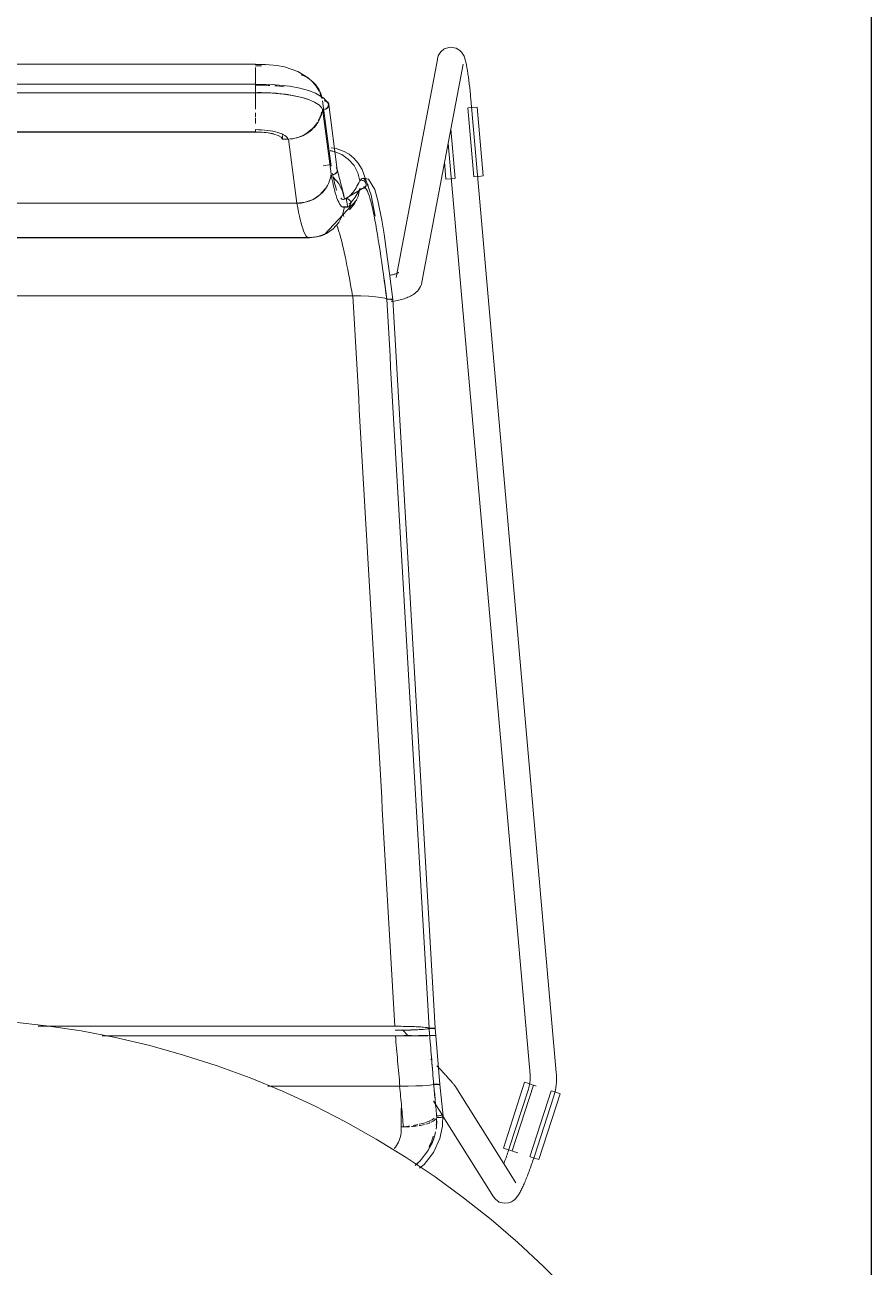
# Model space of a CAD drawing. Header units: millimetres. Extents: x 155927 to 295199, y -4084 to 97293.
# Drawn here: x 222339 to 222725, y 12593 to 13158 of the extents above; entities that cross this region are included whole.
import ezdxf

# ---------------------------------------------------------------- set-up
doc = ezdxf.new("R2010")
doc.units = ezdxf.units.MM
doc.header["$MEASUREMENT"] = 0
doc.layers.add('I-FURN', color=8, linetype='CONTINUOUS', lineweight=9)
doc.layers.add('I-WALL', color=7, linetype='CONTINUOUS', lineweight=9)

msp = doc.modelspace()

# ---------------------------------------------------------------- linework, layer by layer
at = {"layer": 'I-FURN'}
for p, q in [((222527.53, 13144.29), (222527.32, 13143.66)), ((222527.91, 13145.09), (222527.53, 13144.29)), ((222528.66, 13146.17), (222527.91, 13145.09)), ((222530.23, 13147.49), (222528.66, 13146.17)), ((222530.23, 13147.49), (222532.98, 13148.32)), ((222532.98, 13148.32), (222535.74, 13147.84)), ((222535.74, 13147.84), (222537.4, 13146.8)), ((222537.4, 13146.8), (222538.25, 13145.89)), ((222538.25, 13145.89), (222538.73, 13145.19)), ((222538.73, 13145.19), (222539.04, 13144.63)), ((222539.04, 13144.63), (222539.25, 13144.15)), ((222444.19, 13140.55), (222149.34, 13140.55)), ((222444.19, 13140.38), (222444.19, 13140.55)), ((222448.71, 13140.46), (222444.19, 13140.55)), ((222444.19, 13140.53), (222444.19, 13140.25)), ((222444.19, 13139.05), (222444.19, 13137.3)), ((222453.92, 13139.95), (222448.71, 13140.46)), ((222457.41, 13139.29), (222453.92, 13139.95)), ((222463.56, 13137.27), (222457.41, 13139.29)), ((222527.1, 13142.73), (222508.28, 13043.44)), ((222520.07, 13041.21), (222538.89, 13140.5)), ((222527.18, 13143.15), (222527.1, 13142.73)), ((222527.32, 13143.66), (222527.18, 13143.15)), ((222539.25, 13144.15), (222539.42, 13143.73)), ((222539.42, 13143.73), (222539.56, 13143.32)), ((222539.56, 13143.32), (222539.69, 13142.93)), ((222539.69, 13142.93), (222539.8, 13142.53)), ((222539.8, 13142.53), (222539.91, 13142.13)), ((222539.91, 13142.13), (222540.01, 13141.71)), ((222540.01, 13141.71), (222540.11, 13141.29)), ((222540.11, 13141.29), (222540.21, 13140.84)), ((222540.21, 13140.84), (222540.31, 13140.39)), ((222540.31, 13140.39), (222540.4, 13139.91)), ((222540.4, 13139.91), (222540.5, 13139.41)), ((222540.5, 13139.41), (222540.59, 13138.9)), ((222540.59, 13138.9), (222540.69, 13138.36)), ((222444.19, 13137.03), (222444.19, 13134.45)), ((222444.19, 13131.27), (222444.19, 13134.29)), ((222444.19, 13134.28), (222444.19, 13131.26)), ((222468.28, 13134.4), (222463.56, 13137.27)), ((222470.26, 13132.57), (222468.28, 13134.4)), ((222540.69, 13138.36), (222540.78, 13137.81)), ((222540.78, 13137.81), (222540.87, 13137.24)), ((222540.87, 13137.24), (222540.96, 13136.66)), ((222540.96, 13136.66), (222541.06, 13136.06)), ((222541.06, 13136.06), (222541.15, 13135.44)), ((222541.15, 13135.44), (222541.24, 13134.8)), ((222541.24, 13134.8), (222541.32, 13134.15)), ((222541.32, 13134.15), (222541.41, 13133.49)), ((222541.41, 13133.49), (222541.5, 13132.81)), ((222444.19, 13131.51), (222149.34, 13131.51)), ((222149.34, 13127.55), (222444.19, 13127.55)), ((222444.19, 13131.51), (222444.19, 13127.66)), ((222451.75, 13131.36), (222444.19, 13131.51)), ((222444.19, 13131.44), (222444.19, 13131.51)), ((222444.19, 13131.24), (222444.19, 13131.44)), ((222444.19, 13130.94), (222444.19, 13131.24)), ((222444.19, 13130.55), (222444.19, 13130.94)), ((222444.19, 13130.09), (222444.19, 13130.55)), ((222444.19, 13129.6), (222444.19, 13130.09)), ((222444.19, 13129.1), (222444.19, 13129.6)), ((222444.19, 13128.63), (222444.19, 13129.1)), ((222444.19, 13128.21), (222444.19, 13128.63)), ((222444.19, 13127.88), (222444.19, 13128.21)), ((222444.19, 13127.66), (222444.19, 13127.88)), ((222444.19, 13123.76), (222444.19, 13127.58)), ((222444.19, 13127.58), (222444.19, 13123.76)), ((222450.41, 13127.47), (222444.19, 13127.55)), ((222456.98, 13126.94), (222450.41, 13127.47)), ((222459.64, 13130.56), (222451.75, 13131.36)), ((222464.35, 13129.69), (222459.64, 13130.56)), ((222468.4, 13128.61), (222464.35, 13129.69)), ((222471.56, 13127.42), (222468.4, 13128.61)), ((222471.93, 13130.5), (222470.26, 13132.57)), ((222475.39, 13125.12), (222471.56, 13127.42)), ((222473.26, 13128.23), (222471.93, 13130.5)), ((222541.5, 13132.81), (222541.58, 13132.13)), ((222541.58, 13132.13), (222541.67, 13131.43)), ((222541.67, 13131.43), (222541.75, 13130.72)), ((222541.75, 13130.72), (222541.83, 13130)), ((222541.83, 13130), (222541.91, 13129.27)), ((222541.91, 13129.27), (222541.99, 13128.54)), ((222541.99, 13128.54), (222542.07, 13127.8)), ((222542.07, 13127.8), (222542.14, 13127.06)), ((222444.19, 13123.57), (222444.19, 13120.01)), ((222460.99, 13126.34), (222456.98, 13126.94)), ((222465.42, 13125.38), (222460.99, 13126.34)), ((222468.86, 13124.28), (222465.42, 13125.38)), ((222474.8, 13123.8), (222478.65, 13094.1)), ((222477.28, 13122.74), (222475.39, 13125.12)), ((222477.64, 13122.24), (222481.5, 13092.46)), ((222542.14, 13127.06), (222542.21, 13126.31)), ((222542.21, 13126.31), (222542.28, 13125.56)), ((222542.28, 13125.56), (222542.35, 13124.81)), ((222542.35, 13124.81), (222542.37, 13124.65)), ((222581.31, 12681.33), (222542.37, 13124.65)), ((222444.19, 13118.38), (222444.19, 13116.54)), ((222444.19, 13113.87), (222444.19, 13116.06)), ((222478.67, 13090.55), (222474.82, 13120.26)), ((222475.57, 13117.83), (222475.26, 13120.27)), ((222540.95, 13120.67), (222543.71, 13089.26)), ((222541.07, 13120.68), (222543.14, 13120.86)), ((222543.14, 13120.86), (222545.18, 13121.04)), ((222545.18, 13121.04), (222547.94, 13089.63)), ((222444.19, 13113.91), (222444.19, 13113.56)), ((222535.26, 13088.52), (222533.29, 13111)), ((222444.19, 13109.7), (222149.34, 13109.7)), ((222149.34, 13109.65), (222444.19, 13109.65)), ((222444.19, 13109.65), (222447.23, 13109.54)), ((222447.23, 13109.54), (222450.08, 13109.22)), ((222450.08, 13109.22), (222452.57, 13108.71)), ((222452.57, 13108.71), (222454.55, 13108.04)), ((222454.55, 13108.04), (222455.9, 13107.25)), ((222455.9, 13107.25), (222456.54, 13106.39)), ((222456.54, 13106.39), (222456.54, 13108.05)), ((222456.54, 13106.39), (222459.26, 13106.46)), ((222459.26, 13106.46), (222463.12, 13077.18)), ((222532.08, 13104.63), (222569.36, 12680.28)), ((222480.04, 13100.8), (222478.3, 13101.17)), ((222478.3, 13101.16), (222480.04, 13100.79)), ((222481.03, 13102.13), (222478.77, 13102.43)), ((222483.56, 13099.4), (222480.04, 13100.8)), ((222484.63, 13100.84), (222481.03, 13102.13)), ((222486.64, 13097.22), (222483.56, 13099.4)), ((222486.91, 13099.5), (222484.63, 13100.84)), ((222489.07, 13097.72), (222486.91, 13099.5)), ((222478.52, 13094.88), (222475.03, 13094.19)), ((222481.26, 13093.14), (222480.96, 13093.52)), ((222489.12, 13094.4), (222486.64, 13097.22)), ((222491.07, 13095.48), (222489.07, 13097.72)), ((222490.86, 13091.08), (222489.12, 13094.4)), ((222492.88, 13092.65), (222491.07, 13095.48)), ((222530.34, 13096.04), (222531.03, 13088.15)), ((222479.14, 13090.4), (222479.63, 13090.36)), ((222479.63, 13090.36), (222480.13, 13090.44)), ((222482.16, 13086.19), (222479.65, 13089.06)), ((222480.13, 13090.44), (222480.58, 13090.63)), ((222480.58, 13090.63), (222480.96, 13090.93)), ((222480.96, 13090.93), (222481.26, 13091.32)), ((222481.45, 13092.7), (222481.26, 13093.14)), ((222481.26, 13091.32), (222481.44, 13091.76)), ((222481.44, 13091.76), (222481.51, 13092.23)), ((222481.51, 13092.23), (222481.45, 13092.7)), ((222481.48, 13092.54), (222484.45, 13080.93)), ((222491.77, 13087.45), (222490.86, 13091.08)), ((222493.59, 13088.66), (222492.67, 13088.37)), ((222492.73, 13087.65), (222493.23, 13087.58)), ((222493.23, 13087.58), (222492.74, 13087.66)), ((222496.87, 13080.94), (222492.88, 13092.65)), ((222495.77, 13088.13), (222493.59, 13088.66)), ((222498.54, 13083.5), (222495.77, 13088.13)), ((222533.07, 13088.33), (222531.03, 13088.15)), ((222535.14, 13088.51), (222533.07, 13088.33)), ((222545.9, 13089.45), (222543.83, 13089.27)), ((222547.94, 13089.63), (222545.9, 13089.45)), ((222473.55, 13081.05), (222476.04, 13083.79)), ((222483.91, 13082.79), (222482.16, 13086.19)), ((222484.81, 13079.08), (222483.91, 13082.79)), ((222494.44, 13084.89), (222485.05, 13079.18)), ((222491.82, 13083.96), (222491.03, 13080.35)), ((222491.03, 13080.35), (222491.82, 13083.96)), ((222491.77, 13087.45), (222492.24, 13087.61)), ((222492.24, 13087.61), (222491.77, 13087.45)), ((222492.29, 13083.81), (222491.82, 13083.96)), ((222491.82, 13083.96), (222492.29, 13083.81)), ((222492.79, 13083.78), (222492.29, 13083.81)), ((222492.29, 13083.81), (222492.79, 13083.78)), ((222493.28, 13083.87), (222492.79, 13083.78)), ((222492.79, 13083.78), (222493.28, 13083.87)), ((222493.23, 13087.58), (222493.68, 13087.38)), ((222493.69, 13087.39), (222493.23, 13087.58)), ((222493.73, 13084.08), (222493.28, 13083.87)), ((222493.28, 13083.87), (222493.73, 13084.08)), ((222493.68, 13087.38), (222494.07, 13087.08)), ((222494.07, 13087.08), (222493.69, 13087.39)), ((222494.11, 13084.4), (222493.73, 13084.08)), ((222493.73, 13084.08), (222494.11, 13084.39)), ((222494.07, 13087.08), (222494.37, 13086.68)), ((222494.37, 13086.68), (222494.07, 13087.08)), ((222494.4, 13084.8), (222494.11, 13084.4)), ((222494.11, 13084.39), (222494.4, 13084.8)), ((222494.37, 13086.68), (222494.56, 13086.23)), ((222494.57, 13086.23), (222494.37, 13086.68)), ((222494.58, 13085.26), (222494.4, 13084.8)), ((222494.4, 13084.8), (222494.58, 13085.26)), ((222494.56, 13086.23), (222494.64, 13085.74)), ((222494.64, 13085.74), (222494.57, 13086.23)), ((222494.64, 13085.74), (222494.58, 13085.26)), ((222494.58, 13085.26), (222494.64, 13085.74)), ((222499.95, 13078.5), (222498.54, 13083.5)), ((222463.12, 13077.18), (222130.41, 13077.18)), ((222130.41, 13077.18), (222463.12, 13077.18)), ((222463.12, 13077.18), (222466.89, 13077.66)), ((222466.89, 13077.66), (222470.44, 13078.97)), ((222470.44, 13078.97), (222473.55, 13081.05)), ((222490.33, 13078.7), (222475.73, 13063)), ((222484.45, 13080.93), (222484.77, 13079.06)), ((222484.81, 13079.08), (222485.28, 13079.24)), ((222485.28, 13079.24), (222484.81, 13079.08)), ((222485.28, 13079.24), (222485.77, 13079.28)), ((222485.78, 13079.28), (222485.28, 13079.24)), ((222486.32, 13075.47), (222485.49, 13079.36)), ((222485.77, 13079.28), (222486.26, 13079.19)), ((222486.27, 13079.2), (222485.78, 13079.28)), ((222486.26, 13079.19), (222486.71, 13078.99)), ((222486.72, 13078.99), (222486.27, 13079.2)), ((222486.71, 13078.99), (222487.1, 13078.68)), ((222487.1, 13078.68), (222486.72, 13078.99)), ((222489.38, 13077.02), (222486.99, 13074.19)), ((222486.99, 13074.19), (222489.39, 13077.02)), ((222487.1, 13078.68), (222487.39, 13078.28)), ((222487.39, 13078.28), (222487.1, 13078.68)), ((222487.39, 13076.37), (222487.1, 13075.97)), ((222487.1, 13075.97), (222487.39, 13076.37)), ((222487.39, 13078.28), (222487.58, 13077.81)), ((222487.58, 13077.82), (222487.39, 13078.28)), ((222487.58, 13076.83), (222487.39, 13076.37)), ((222487.39, 13076.37), (222487.58, 13076.83)), ((222487.65, 13077.32), (222487.58, 13077.82)), ((222487.58, 13077.81), (222487.65, 13077.32)), ((222487.65, 13077.32), (222487.58, 13076.83)), ((222487.58, 13076.83), (222487.65, 13077.32)), ((222491.03, 13080.35), (222489.38, 13077.02)), ((222489.39, 13077.02), (222491.03, 13080.35)), ((222498.77, 13071.27), (222496.87, 13080.94)), ((222501.75, 13069.48), (222499.95, 13078.5)), ((222483.91, 13071.86), (222482.16, 13068.47)), ((222482.16, 13068.46), (222483.91, 13071.86)), ((222486.62, 13075.6), (222483.74, 13075.55)), ((222483.91, 13071.86), (222484.81, 13075.57)), ((222485.28, 13075.41), (222484.81, 13075.57)), ((222484.81, 13075.57), (222485.28, 13075.41)), ((222485.77, 13075.37), (222485.28, 13075.41)), ((222485.28, 13075.41), (222485.78, 13075.37)), ((222486.26, 13075.46), (222485.77, 13075.37)), ((222485.78, 13075.37), (222486.27, 13075.45)), ((222486.71, 13075.66), (222486.26, 13075.46)), ((222486.27, 13075.45), (222486.72, 13075.66)), ((222487.1, 13075.97), (222486.71, 13075.66)), ((222486.72, 13075.66), (222487.1, 13075.97)), ((222479.65, 13065.6), (222476.51, 13063.42)), ((222476.52, 13063.42), (222479.65, 13065.59)), ((222482.16, 13068.47), (222479.65, 13065.6)), ((222479.65, 13065.59), (222482.16, 13068.46)), ((222502.79, 13063.16), (222501.75, 13069.48)), ((222469.16, 13061.58), (222124.37, 13061.58)), ((222124.37, 13061.58), (222469.16, 13061.58)), ((222124.91, 13061.43), (222429.71, 13061.43)), ((222429.71, 13061.43), (222468.62, 13061.43)), ((222472.37, 13061.87), (222468.62, 13061.43)), ((222472.95, 13062.06), (222469.16, 13061.58)), ((222469.16, 13061.58), (222472.95, 13062.05)), ((222476.83, 13063.6), (222472.37, 13061.87)), ((222476.51, 13063.42), (222472.95, 13062.06)), ((222472.95, 13062.05), (222476.52, 13063.42)), ((222475.73, 13063), (222473.81, 13062.29)), ((222503.97, 13055.15), (222502.79, 13063.16)), ((222505.32, 13045.22), (222503.97, 13055.15)), ((222505.73, 13044.47), (222505.24, 13044.37)), ((222506.88, 13033.36), (222505.32, 13045.22)), ((222506.2, 13044.57), (222505.73, 13044.47)), ((222506.65, 13044.67), (222506.2, 13044.57)), ((222507.07, 13044.78), (222506.65, 13044.67)), ((222507.46, 13044.89), (222507.07, 13044.78)), ((222507.83, 13044.99), (222507.46, 13044.89)), ((222508.17, 13045.1), (222507.83, 13044.99)), ((222508.47, 13045.21), (222508.17, 13045.1)), ((222508.74, 13045.31), (222508.47, 13045.21)), ((222508.97, 13045.4), (222508.74, 13045.31)), ((222509.16, 13045.49), (222508.97, 13045.4)), ((222509.32, 13045.57), (222509.16, 13045.49)), ((222509.4, 13045.61), (222509.32, 13045.57)), ((222509.48, 13045.66), (222509.4, 13045.61)), ((222509.5, 13045.67), (222509.48, 13045.66)), ((222517.5, 13036.73), (222516.97, 13036.28)), ((222518.02, 13037.25), (222517.5, 13036.73)), ((222518.53, 13037.85), (222518.02, 13037.25)), ((222519.01, 13038.54), (222518.53, 13037.85)), ((222519.45, 13039.33), (222519.01, 13038.54)), ((222519.81, 13040.22), (222519.45, 13039.33)), ((222520.07, 13041.21), (222519.81, 13040.22)), ((222488.46, 13035.08), (222105.06, 13035.08)), ((222105.06, 13035.08), (222488.46, 13035.08)), ((222492.23, 13035.02), (222488.46, 13035.08)), ((222488.54, 13035.08), (222492.23, 13035.02)), ((222495.77, 13034.87), (222492.23, 13035.02)), ((222492.29, 13035.02), (222495.77, 13034.87)), ((222498.87, 13034.63), (222495.77, 13034.87)), ((222495.82, 13034.86), (222498.9, 13034.63)), ((222501.36, 13034.32), (222498.87, 13034.63)), ((222498.9, 13034.63), (222501.37, 13034.32)), ((222503.11, 13033.95), (222501.36, 13034.32)), ((222501.37, 13034.31), (222503.11, 13033.95)), ((222503.11, 13033.95), (222504.01, 13033.55)), ((222504.01, 13033.55), (222503.11, 13033.95)), ((222504.48, 13033.57), (222504.01, 13033.55)), ((222504.01, 13033.55), (222504.49, 13033.57)), ((222504.98, 13033.57), (222504.48, 13033.57)), ((222504.49, 13033.57), (222504.98, 13033.57)), ((222505.47, 13033.56), (222504.98, 13033.57)), ((222504.98, 13033.57), (222505.48, 13033.56)), ((222505.93, 13033.54), (222505.47, 13033.56)), ((222505.48, 13033.56), (222505.93, 13033.54)), ((222506.31, 13033.51), (222505.93, 13033.54)), ((222505.93, 13033.54), (222506.32, 13033.51)), ((222505.96, 13033.18), (222506.34, 13033.21)), ((222506.35, 13033.21), (222505.97, 13033.18)), ((222506.78, 13032.45), (222506.07, 13032.34)), ((222506.61, 13033.46), (222506.31, 13033.51)), ((222506.32, 13033.51), (222506.62, 13033.46)), ((222506.34, 13033.21), (222506.63, 13033.26)), ((222506.64, 13033.26), (222506.35, 13033.21)), ((222507.47, 13032.58), (222506.78, 13032.45)), ((222506.82, 13033.31), (222506.88, 13033.36)), ((222506.88, 13033.36), (222506.82, 13033.31)), ((222506.88, 13033.36), (222526.17, 12701.45)), ((222508.15, 13032.71), (222507.47, 13032.58)), ((222508.82, 13032.86), (222508.15, 13032.71)), ((222509.47, 13033.01), (222508.82, 13032.86)), ((222510.12, 13033.17), (222509.47, 13033.01)), ((222510.75, 13033.34), (222510.12, 13033.17)), ((222511.36, 13033.53), (222510.75, 13033.34)), ((222511.97, 13033.72), (222511.36, 13033.53)), ((222512.56, 13033.93), (222511.97, 13033.72)), ((222513.14, 13034.15), (222512.56, 13033.93)), ((222513.71, 13034.38), (222513.14, 13034.15)), ((222514.27, 13034.63), (222513.71, 13034.38)), ((222514.83, 13034.9), (222514.27, 13034.63)), ((222515.36, 13035.19), (222514.83, 13034.9)), ((222515.9, 13035.52), (222515.36, 13035.19)), ((222516.44, 13035.88), (222515.9, 13035.52)), ((222516.97, 13036.28), (222516.44, 13035.88)), ((222348.93, 12702.62), (222333.03, 12704.39)), ((222507.72, 12702.35), (222345.12, 12702.35)), ((222345.12, 12702.35), (222507.72, 12702.35)), ((222364.75, 12700.22), (222348.93, 12702.62)), ((222380.46, 12697.19), (222364.75, 12700.22)), ((222507.98, 12698.03), (222374.34, 12698.03)), ((222374.34, 12698.03), (222507.98, 12698.03)), ((222511.5, 12702.32), (222507.72, 12702.35)), ((222507.83, 12700.56), (222511.51, 12700.59)), ((222511.77, 12698.03), (222507.98, 12698.03)), ((222507.98, 12698.03), (222511.77, 12698.03)), ((222513.78, 12698.03), (222511.2, 12700.7)), ((222515.06, 12702.24), (222511.5, 12702.32)), ((222511.51, 12700.59), (222515.06, 12700.66)), ((222511.77, 12698.15), (222515.33, 12698.15)), ((222515.33, 12698.15), (222511.77, 12698.15)), ((222515.33, 12698.04), (222511.77, 12698.03)), ((222511.77, 12698.03), (222515.34, 12698.04)), ((222518.19, 12702.12), (222515.06, 12702.24)), ((222515.06, 12700.66), (222518.18, 12700.79)), ((222518.46, 12698.05), (222515.34, 12698.04)), ((222515.34, 12698.04), (222518.47, 12698.05)), ((222518.18, 12700.79), (222520.67, 12700.95)), ((222520.7, 12701.95), (222518.19, 12702.12)), ((222518.45, 12698.14), (222520.95, 12698.13)), ((222520.95, 12698.13), (222518.45, 12698.14)), ((222520.97, 12698.06), (222518.47, 12698.05)), ((222518.47, 12698.05), (222520.97, 12698.06)), ((222520.67, 12700.95), (222522.43, 12701.14)), ((222522.45, 12701.76), (222520.7, 12701.95)), ((222520.95, 12698.13), (222522.7, 12698.11)), ((222522.7, 12698.11), (222520.95, 12698.13)), ((222522.72, 12698.07), (222520.97, 12698.06)), ((222520.97, 12698.06), (222522.72, 12698.07)), ((222522.43, 12701.14), (222523.33, 12701.35)), ((222523.33, 12701.55), (222522.45, 12701.76)), ((222523.6, 12698.09), (222522.72, 12698.07)), ((222522.72, 12698.07), (222523.61, 12698.09)), ((222523.8, 12701.56), (222523.33, 12701.55)), ((222523.33, 12701.35), (222523.8, 12701.34)), ((222523.6, 12698.1), (222524.07, 12698.1)), ((222524.07, 12698.1), (222523.6, 12698.1)), ((222524.07, 12698.08), (222523.6, 12698.09)), ((222523.61, 12698.09), (222524.08, 12698.08)), ((222524.3, 12701.56), (222523.8, 12701.56)), ((222523.8, 12701.34), (222524.29, 12701.34)), ((222524.07, 12698.1), (222524.56, 12698.1)), ((222524.57, 12698.1), (222524.07, 12698.1)), ((222524.57, 12698.08), (222524.07, 12698.08)), ((222524.08, 12698.08), (222524.57, 12698.08)), ((222524.29, 12701.34), (222524.78, 12701.35)), ((222524.79, 12701.56), (222524.3, 12701.56)), ((222524.56, 12698.1), (222525.05, 12698.1)), ((222525.06, 12698.1), (222524.57, 12698.1)), ((222525.06, 12698.09), (222524.57, 12698.08)), ((222524.57, 12698.08), (222525.06, 12698.09)), ((222524.78, 12701.35), (222525.23, 12701.36)), ((222525.24, 12701.55), (222524.79, 12701.56)), ((222525.05, 12698.1), (222525.51, 12698.1)), ((222525.51, 12698.1), (222525.06, 12698.1)), ((222525.51, 12698.09), (222525.06, 12698.09)), ((222525.06, 12698.09), (222525.52, 12698.09)), ((222525.23, 12701.36), (222525.62, 12701.37)), ((222525.62, 12701.53), (222525.24, 12701.55)), ((222525.51, 12698.1), (222525.89, 12698.1)), ((222525.89, 12698.1), (222525.51, 12698.1)), ((222525.89, 12698.09), (222525.51, 12698.09)), ((222525.52, 12698.09), (222525.9, 12698.09)), ((222525.92, 12701.51), (222525.62, 12701.53)), ((222525.62, 12701.37), (222525.91, 12701.4)), ((222525.89, 12698.1), (222526.18, 12698.1)), ((222526.19, 12698.1), (222525.89, 12698.1)), ((222526.19, 12698.09), (222525.89, 12698.09)), ((222525.9, 12698.09), (222526.19, 12698.09)), ((222525.91, 12701.4), (222526.1, 12701.42)), ((222526.1, 12701.48), (222525.92, 12701.51)), ((222526.17, 12701.45), (222526.1, 12701.48)), ((222526.1, 12701.42), (222526.17, 12701.45)), ((222526.44, 12698.09), (222526.17, 12701.45)), ((222526.18, 12698.1), (222526.37, 12698.09)), ((222526.38, 12698.09), (222526.19, 12698.1)), ((222526.37, 12698.09), (222526.19, 12698.09)), ((222526.19, 12698.09), (222526.38, 12698.09)), ((222526.37, 12698.09), (222526.44, 12698.09)), ((222526.44, 12698.09), (222526.37, 12698.09)), ((222526.38, 12698.09), (222526.44, 12698.09)), ((222526.44, 12698.09), (222526.38, 12698.09)), ((222526.44, 12698.09), (222528.27, 12675.89)), ((222396.03, 12693.53), (222380.46, 12697.19)), ((222411.45, 12689.25), (222396.03, 12693.53)), ((222426.68, 12684.36), (222411.45, 12689.25)), ((222524.54, 12686.85), (222524.06, 12687.35)), ((222441.71, 12678.86), (222426.68, 12684.36)), ((222527.35, 12683.88), (222526.9, 12684.36)), ((222527.8, 12683.4), (222527.35, 12683.88)), ((222528.24, 12682.93), (222527.8, 12683.4)), ((222528.67, 12682.47), (222528.24, 12682.93)), ((222529.1, 12682.02), (222528.67, 12682.47)), ((222529.51, 12681.57), (222529.1, 12682.02)), ((222529.91, 12681.14), (222529.51, 12681.57)), ((222530.31, 12680.71), (222529.91, 12681.14)), ((222530.69, 12680.3), (222530.31, 12680.71)), ((222531.05, 12679.9), (222530.69, 12680.3)), ((222569.36, 12680.28), (222569.41, 12679.62)), ((222581.32, 12681.28), (222581.32, 12681.33)), ((222581.39, 12680.14), (222581.32, 12681.28)), ((222456.5, 12672.76), (222441.71, 12678.86)), ((222449.81, 12675.06), (222509.92, 12675.06)), ((222509.92, 12675.06), (222449.81, 12675.06)), ((222509.92, 12675.06), (222513.68, 12675.09)), ((222513.69, 12675.09), (222510.04, 12675.06)), ((222517.22, 12675.16), (222513.78, 12675.09)), ((222513.78, 12675.09), (222517.22, 12675.16)), ((222517.22, 12675.16), (222520.32, 12675.28)), ((222520.32, 12675.28), (222517.28, 12675.16)), ((222520.32, 12675.28), (222522.79, 12675.43)), ((222522.8, 12675.43), (222520.36, 12675.28)), ((222522.79, 12675.43), (222524.53, 12675.61)), ((222524.53, 12675.61), (222522.81, 12675.43)), ((222525.42, 12675.8), (222524.53, 12675.61)), ((222524.53, 12675.61), (222525.42, 12675.8)), ((222525.42, 12675.8), (222525.89, 12675.79)), ((222525.89, 12675.79), (222525.42, 12675.8)), ((222525.91, 12675.99), (222525.43, 12675.98)), ((222525.43, 12675.98), (222525.9, 12675.99)), ((222525.89, 12675.79), (222526.39, 12675.79)), ((222526.38, 12675.79), (222525.89, 12675.79)), ((222525.9, 12675.99), (222526.4, 12675.99)), ((222526.4, 12675.99), (222525.91, 12675.99)), ((222526.88, 12675.79), (222526.38, 12675.79)), ((222526.39, 12675.79), (222526.88, 12675.79)), ((222526.89, 12675.99), (222526.4, 12675.99)), ((222526.4, 12675.99), (222526.89, 12675.99)), ((222526.88, 12675.79), (222527.33, 12675.8)), ((222527.33, 12675.8), (222526.88, 12675.79)), ((222527.35, 12675.98), (222526.89, 12675.99)), ((222526.89, 12675.99), (222527.34, 12675.98)), ((222527.33, 12675.8), (222527.72, 12675.82)), ((222527.71, 12675.82), (222527.33, 12675.8)), ((222528.01, 12675.84), (222527.71, 12675.82)), ((222527.72, 12675.96), (222528.02, 12675.94)), ((222527.72, 12675.82), (222528.01, 12675.84)), ((222528.02, 12675.94), (222527.73, 12675.96)), ((222528.01, 12675.84), (222528.2, 12675.87)), ((222528.21, 12675.92), (222528.02, 12675.94)), ((222528.02, 12675.94), (222528.2, 12675.92)), ((222528.2, 12675.92), (222528.27, 12675.89)), ((222528.27, 12675.89), (222528.2, 12675.87)), ((222528.2, 12675.87), (222528.27, 12675.89)), ((222528.27, 12675.89), (222528.21, 12675.92)), ((222528.27, 12675.89), (222529.69, 12661.4)), ((222531.41, 12679.51), (222531.05, 12679.9)), ((222531.75, 12679.13), (222531.41, 12679.51)), ((222532.08, 12678.76), (222531.75, 12679.13)), ((222532.4, 12678.41), (222532.08, 12678.76)), ((222532.7, 12678.08), (222532.4, 12678.41)), ((222532.99, 12677.75), (222532.7, 12678.08)), ((222533.26, 12677.44), (222532.99, 12677.75)), ((222533.52, 12677.15), (222533.26, 12677.44)), ((222533.76, 12676.87), (222533.52, 12677.15)), ((222533.99, 12676.6), (222533.76, 12676.87)), ((222534.2, 12676.35), (222533.99, 12676.6)), ((222534.41, 12676.11), (222534.2, 12676.35)), ((222534.6, 12675.88), (222534.41, 12676.11)), ((222534.78, 12675.66), (222534.6, 12675.88)), ((222534.95, 12675.44), (222534.78, 12675.66)), ((222535.12, 12675.21), (222534.95, 12675.44)), ((222535.31, 12674.95), (222535.12, 12675.21)), ((222535.52, 12674.62), (222535.31, 12674.95)), ((222562.83, 12631.04), (222535.52, 12674.62)), ((222566.87, 12676.86), (222557.18, 12646.85)), ((222561.23, 12645.55), (222570.92, 12675.56)), ((222566.87, 12676.86), (222568.83, 12676.23)), ((222568.98, 12675.02), (222568.81, 12674.38)), ((222568.83, 12676.23), (222570.8, 12675.59)), ((222569.12, 12675.66), (222568.98, 12675.02)), ((222569.23, 12676.32), (222569.12, 12675.66)), ((222569.32, 12676.97), (222569.23, 12676.32)), ((222569.38, 12677.63), (222569.32, 12676.97)), ((222569.42, 12678.29), (222569.38, 12677.63)), ((222569.41, 12679.62), (222569.42, 12678.96)), ((222569.42, 12678.96), (222569.42, 12678.29)), ((222571.01, 12675.52), (222572.18, 12675.15)), ((222581.09, 12674.45), (222581.24, 12675.58)), ((222581.24, 12675.58), (222581.35, 12676.72)), ((222581.35, 12676.72), (222581.41, 12677.86)), ((222581.42, 12679), (222581.39, 12680.14)), ((222581.41, 12677.86), (222581.42, 12679)), ((222471.04, 12666.08), (222456.5, 12672.76)), ((222568.62, 12673.72), (222559.9, 12646.9)), ((222568.81, 12674.38), (222568.62, 12673.74)), ((222568.62, 12673.74), (222568.62, 12673.72)), ((222578.98, 12672.95), (222569.3, 12642.94)), ((222571.32, 12643.19), (222580.03, 12670.01)), ((222583.03, 12671.64), (222573.34, 12641.64)), ((222579.1, 12672.91), (222581.08, 12672.27)), ((222580.03, 12670.01), (222580.36, 12671.1)), ((222580.36, 12671.1), (222580.65, 12672.21)), ((222580.65, 12672.21), (222580.89, 12673.33)), ((222580.89, 12673.33), (222581.09, 12674.45)), ((222581.08, 12672.27), (222583.03, 12671.64)), ((222485.29, 12658.82), (222471.04, 12666.08)), ((222510.63, 12655.27), (222510.63, 12665.02)), ((222525.35, 12668.25), (222529.39, 12661.81)), ((222499.25, 12651), (222485.29, 12658.82)), ((222529.48, 12656.83), (222529.57, 12662.29)), ((222529.62, 12661.43), (222552.66, 12624.67)), ((222511.62, 12656.51), (222510.57, 12656.51)), ((222528.27, 12651.18), (222529.48, 12656.83)), ((222512.88, 12642.63), (222499.25, 12651)), ((222522.79, 12645.58), (222524.7, 12649.27)), ((222525.37, 12644.87), (222528.27, 12651.18)), ((222559.14, 12646.22), (222557.18, 12646.85)), ((222559.57, 12645.88), (222559.8, 12646.57)), ((222559.8, 12646.57), (222559.9, 12646.9)), ((222526.17, 12633.72), (222512.88, 12642.63)), ((222516.95, 12639.04), (222519.3, 12641.01)), ((222519.3, 12641.01), (222522.79, 12645.58)), ((222521.03, 12639.34), (222525.37, 12644.87)), ((222557.7, 12640.55), (222557.93, 12641.18)), ((222557.93, 12641.18), (222558.17, 12641.83)), ((222558.17, 12641.83), (222558.4, 12642.49)), ((222558.4, 12642.49), (222558.64, 12643.15)), ((222558.64, 12643.15), (222558.87, 12643.83)), ((222558.87, 12643.83), (222559.11, 12644.51)), ((222559.11, 12644.51), (222559.34, 12645.19)), ((222561.11, 12645.59), (222559.14, 12646.22)), ((222559.34, 12645.19), (222559.57, 12645.88)), ((222561.32, 12645.52), (222563.8, 12644.72)), ((222571.39, 12642.27), (222569.41, 12642.9)), ((222570.43, 12640.53), (222570.68, 12641.26)), ((222570.68, 12641.26), (222570.92, 12642)), ((222570.92, 12642), (222571.17, 12642.74)), ((222571.17, 12642.74), (222571.32, 12643.19)), ((222573.34, 12641.64), (222571.39, 12642.27)), ((222518.98, 12637.7), (222521.03, 12639.34)), ((222557.46, 12639.93), (222557.7, 12640.55)), ((222568.4, 12634.92), (222568.65, 12635.59)), ((222568.65, 12635.59), (222568.91, 12636.27)), ((222568.91, 12636.27), (222569.16, 12636.96)), ((222569.16, 12636.96), (222569.42, 12637.65)), ((222569.42, 12637.65), (222569.67, 12638.36)), ((222569.67, 12638.36), (222569.92, 12639.08)), ((222569.92, 12639.08), (222570.18, 12639.8)), ((222570.18, 12639.8), (222570.43, 12640.53)), ((222539.09, 12624.28), (222526.17, 12633.72)), ((222565.95, 12629.08), (222566.18, 12629.59)), ((222566.18, 12629.59), (222566.42, 12630.11)), ((222566.42, 12630.11), (222566.66, 12630.66)), ((222566.66, 12630.66), (222566.9, 12631.22)), ((222566.9, 12631.22), (222567.15, 12631.8)), ((222567.15, 12631.8), (222567.39, 12632.39)), ((222567.39, 12632.39), (222567.64, 12633.01)), ((222567.64, 12633.01), (222567.89, 12633.63)), ((222567.89, 12633.63), (222568.14, 12634.27)), ((222568.14, 12634.27), (222568.4, 12634.92)), ((222551.62, 12614.34), (222539.09, 12624.28)), ((222553.55, 12623.55), (222552.66, 12624.67)), ((222562.41, 12623.52), (222562.87, 12623.98)), ((222562.87, 12623.98), (222563.24, 12624.41)), ((222563.24, 12624.41), (222563.55, 12624.81)), ((222563.55, 12624.81), (222563.83, 12625.2)), ((222563.83, 12625.2), (222564.09, 12625.59)), ((222564.09, 12625.59), (222564.33, 12625.98)), ((222564.33, 12625.98), (222564.56, 12626.38)), ((222564.56, 12626.38), (222564.79, 12626.79)), ((222564.79, 12626.79), (222565.02, 12627.22)), ((222565.02, 12627.22), (222565.25, 12627.66)), ((222565.25, 12627.66), (222565.48, 12628.11)), ((222565.48, 12628.11), (222565.71, 12628.59)), ((222565.71, 12628.59), (222565.95, 12629.08)), ((222553.55, 12623.55), (222555.28, 12622.32)), ((222555.28, 12622.32), (222557.51, 12621.74)), ((222557.51, 12621.74), (222559.48, 12621.91)), ((222559.48, 12621.91), (222560.86, 12622.43)), ((222560.86, 12622.43), (222561.78, 12623)), ((222561.78, 12623), (222562.41, 12623.52)), ((222563.75, 12603.9), (222551.62, 12614.34)), ((222575.45, 12592.98), (222563.75, 12603.9)), ((222586.7, 12581.61), (222575.45, 12592.98))]:
    msp.add_line(p, q, dxfattribs=at)
for centre, major_axis, ratio, start_param, end_param in [((222444.19, 13136.27), (-12.4, 0), 0.287441, 4.492176, 4.712389), ((222444.19, 13124.8), (0, -15.75), 0.000004, 0.290246, 0.472486), ((222479.55, 13092.23), (-1.96, 0), 0.955139, 1.359855, 3.903556), ((222462.99, 13092.25), (-15.78, 0), 0.955139, 2.787556, 3.029056), ((222462.99, 13092.25), (-15.78, 0), 0.955139, 1.579038, 2.545717), ((222462.99, 13092.25), (-15.78, 0), 0.955139, 2.545839, 2.787386)]:
    msp.add_ellipse(centre, major_axis=major_axis, ratio=ratio, start_param=start_param, end_param=end_param, dxfattribs=at)
for points in [[(222444.19, 13140.45), (222445.77, 13140.46), (222447.27, 13140.39), (222448.7, 13140.25)], [(222444.19, 13130.97), (222446.41, 13131.01), (222448.61, 13130.98), (222450.79, 13130.87)], [(222453, 13130.73), (222454.47, 13130.62), (222455.93, 13130.48), (222457.34, 13130.3)], [(222469.03, 13124.22), (222470.49, 13123.64), (222472.96, 13122.38), (222474.27, 13120.97), (222474.62, 13120.25)], [(222473.74, 13127.14), (222473.99, 13126.48), (222474.16, 13125.81), (222474.3, 13125.12)], [(222459.26, 13106.46), (222460.55, 13106.5), (222463.06, 13106.86), (222466.66, 13108.27), (222469.8, 13110.46), (222472.33, 13113.3), (222474.09, 13116.64), (222474.68, 13119.01), (222474.82, 13120.26)], [(222474.36, 13118.74), (222474.05, 13117.35), (222473.55, 13115.99), (222472.85, 13114.73)], [(222444.19, 13110.77), (222446.08, 13110.74), (222449.82, 13110.48), (222454.62, 13109.52), (222457.94, 13108.12), (222458.88, 13107.03), (222459.01, 13106.47)], [(222452.57, 13108.76), (222450.51, 13109.3), (222447.8, 13109.59), (222445.03, 13109.68)], [(222478.67, 13090.55), (222479.69, 13085.05), (222481.74, 13076.99), (222483.78, 13075.02), (222484.81, 13075.57)], [(222479.29, 13090.77), (222479.95, 13087.64), (222480.61, 13084.72), (222481.27, 13083)], [(222483.17, 13079.5), (222483.72, 13078.93), (222484.26, 13078.79), (222484.81, 13079.08)], [(222484.25, 13072.51), (222484.3, 13072.05), (222484.36, 13071.58), (222484.41, 13071.11)], [(222468.62, 13061.43), (222468.8, 13061.43), (222468.98, 13061.48), (222469.16, 13061.58)], [(222502.81, 13042.91), (222503.21, 13039.82), (222503.6, 13036.69), (222504, 13033.56)], [(222488.54, 13035.08), (222491.74, 12979.72), (222494.93, 12924.3), (222498.13, 12868.84)], [(222523.33, 12701.55), (222520.11, 12756.96), (222513.67, 12867.72), (222507.23, 12978.31), (222504.01, 13033.55)], [(222498.13, 12868.84), (222501.32, 12813.38), (222504.52, 12757.87), (222507.72, 12702.35)], [(222507.98, 12698.03), (222508.32, 12694.2), (222508.67, 12690.36), (222509.01, 12686.54)], [(222523.33, 12701.35), (222523.37, 12700.81), (222523.46, 12699.73), (222523.55, 12698.64), (222523.6, 12698.1)], [(222523.34, 12701.55), (222523.38, 12700.97), (222523.47, 12699.82), (222523.56, 12698.66), (222523.6, 12698.09)], [(222525.42, 12675.8), (222525.12, 12679.51), (222524.51, 12686.93), (222523.91, 12694.37), (222523.61, 12698.09)], [(222509.01, 12686.54), (222509.35, 12682.71), (222509.7, 12678.88), (222510.04, 12675.06)], [(222509.92, 12675.06), (222510.23, 12671.93), (222510.82, 12665.68), (222511.36, 12659.54), (222511.62, 12656.51)], [(222525.42, 12675.8), (222525.66, 12673.27), (222526.14, 12668.24), (222526.62, 12663.29), (222526.86, 12660.84)], [(222525.45, 12675.8), (222525.68, 12673.49), (222525.91, 12671.17), (222526.14, 12668.9)], [(222518.81, 12657.72), (222519.73, 12657.94), (222520.67, 12658.17), (222521.52, 12658.42)], [(222521.85, 12658.57), (222522.66, 12658.84), (222523.47, 12659.12), (222524.03, 12659.42)], [(222523.86, 12658.48), (222523.27, 12658.23), (222522.61, 12657.99), (222521.87, 12657.79)], [(222524.27, 12659.53), (222524.91, 12659.84), (222525.3, 12660.16), (222525.64, 12660.49)], [(222526.82, 12659.31), (222526.81, 12658.05), (222526.71, 12656.79), (222526.53, 12655.55)], [(222526.63, 12657.33), (222526.74, 12658.22), (222526.76, 12659.12), (222526.75, 12660.02)], [(222510.57, 12656.51), (222510.62, 12656), (222510.64, 12655.49), (222510.63, 12654.99)], [(222514.4, 12656.61), (222513.49, 12656.55), (222512.57, 12656.52), (222511.62, 12656.51)], [(222513.04, 12656.74), (222513.51, 12656.8), (222513.98, 12656.86), (222514.45, 12656.93)], [(222517.98, 12656.98), (222517.12, 12656.85), (222516.25, 12656.74), (222515.34, 12656.68)], [(222516.14, 12657.19), (222516.83, 12657.31), (222517.48, 12657.44), (222518.15, 12657.58)], [(222521.21, 12657.61), (222520.46, 12657.42), (222519.66, 12657.26), (222518.82, 12657.11)], [(222518.36, 12640.18), (222517.93, 12639.77), (222517.48, 12639.38), (222517.01, 12639)]]:
    msp.add_open_spline(points, degree=3, dxfattribs=at)
for points, knots in [([(222468.89, 13133.68), (222468.17, 13134.21), (222466.91, 13134.92), (222465.58, 13135.55), (222465.07, 13135.75)], [0.5455526, 0.5455526, 0.5455526, 0.5455526, 0.6666667, 0.739481, 0.739481, 0.739481, 0.739481]), ([(222474.59, 13125), (222474.43, 13125.74), (222473.87, 13127.62), (222472.32, 13130.45), (222470.65, 13132.28), (222469.69, 13133.05)], [0.0634811, 0.0634811, 0.0634811, 0.0634811, 0.1666667, 0.3333333, 0.5, 0.5, 0.5, 0.5]), ([(222444.19, 13127.58), (222446.54, 13127.62), (222451.19, 13127.55), (222458.03, 13126.91), (222464.15, 13125.83), (222467.36, 13124.81), (222468.85, 13124.28)], [0.0000052, 0.0000052, 0.0000052, 0.0000052, 0.1666667, 0.3333333, 0.5, 0.6602535, 0.6602535, 0.6602535, 0.6602535]), ([(222475.58, 13123.82), (222475.75, 13123.82), (222476.04, 13123.78), (222476.42, 13123.64), (222476.84, 13123.38), (222477.29, 13122.86), (222477.55, 13122), (222477.32, 13121.21), (222476.92, 13120.67), (222476.54, 13120.36), (222476.23, 13120.22), (222476.07, 13120.17)], [-0.875, -0.875, -0.875, -0.875, -0.8125, -0.765625, -0.71875, -0.625, -0.5, -0.375, -0.3125, -0.25, -0.1875, -0.1875, -0.1875, -0.1875]), ([(222475.68, 13120.08), (222475.82, 13120.08), (222476.04, 13120.11), (222476.33, 13120.19), (222476.6, 13120.3), (222476.92, 13120.5), (222477.24, 13120.81), (222477.47, 13121.17), (222477.61, 13121.53), (222477.65, 13121.84), (222477.66, 13122.12), (222477.62, 13122.38), (222477.55, 13122.63), (222477.44, 13122.88), (222477.25, 13123.18), (222476.92, 13123.49), (222476.53, 13123.7), (222476.17, 13123.8), (222475.91, 13123.84), (222475.75, 13123.85), (222475.68, 13123.85)], [0.1111111, 0.1111111, 0.1111111, 0.1111111, 0.1666667, 0.1944444, 0.2222222, 0.2777778, 0.3333333, 0.3888889, 0.4444444, 0.4791667, 0.5138889, 0.5486111, 0.5833333, 0.6180556, 0.6527778, 0.7222222, 0.7916667, 0.8263889, 0.8611111, 0.8888889, 0.8888889, 0.8888889, 0.8888889]), ([(222472.34, 13113.91), (222472.23, 13113.73), (222470.72, 13111.47), (222467.61, 13108.82), (222464.04, 13107.25), (222462.79, 13107.01)], [-0.6950944, -0.6950944, -0.6950944, -0.6950944, -0.6666667, -0.3333333, -0.1666667, -0.1666667, -0.1666667, -0.1666667]), ([(222491.77, 13087.45), (222492.79, 13089), (222494.05, 13088.78), (222495.3, 13085.87), (222495.54, 13085.24)], [0, 0, 0, 0, 0.25, 0.3070827, 0.3070827, 0.3070827, 0.3070827]), ([(222485.49, 13079.36), (222486.42, 13079.83), (222488.51, 13081.62), (222490.61, 13085.05), (222491.77, 13087.45)], [0.0974617, 0.0974617, 0.0974617, 0.0974617, 0.5, 1, 1, 1, 1]), ([(222486.94, 13076.83), (222487.39, 13077.22), (222489.02, 13078.9), (222490.65, 13081.55), (222491.82, 13083.96)], [0.3036932, 0.3036932, 0.3036932, 0.3036932, 0.5, 1, 1, 1, 1]), ([(222493.65, 13084.84), (222494.05, 13084.65), (222495.48, 13083.05), (222497.91, 13074.75), (222500.96, 13056.31), (222503, 13041.1), (222504.01, 13033.55)], [0.1500589, 0.1500589, 0.1500589, 0.1500589, 0.25, 0.5, 0.75, 1, 1, 1, 1]), ([(222463.12, 13077.18), (222464.13, 13071.45), (222465.96, 13063.81), (222467.79, 13061.43), (222468.62, 13061.43)], [0, 0, 0, 0, 0.5, 0.9107153, 0.9107153, 0.9107153, 0.9107153]), ([(222481.16, 13067.35), (222481.65, 13066.2), (222483.11, 13061.96), (222485.54, 13051.25), (222487.49, 13040.47), (222488.46, 13035.08)], [0.375, 0.375, 0.375, 0.375, 0.5, 0.75, 1, 1, 1, 1]), ([(222507.72, 12702.35), (222508.99, 12702.35), (222511.54, 12702.33), (222515.14, 12702.25), (222518.31, 12702.13), (222521.67, 12701.9), (222523.06, 12701.7), (222523.34, 12701.55)], [-1, -1, -1, -1, -0.833333, -0.666667, -0.5, -0.333333, 0, 0, 0, 0]), ([(222523.33, 12701.35), (222523.04, 12701.21), (222521.64, 12701), (222518.29, 12700.78), (222515.14, 12700.66), (222511.58, 12700.58), (222509.07, 12700.56), (222507.83, 12700.56)], [-1, -1, -1, -1, -0.6666667, -0.5, -0.3333333, -0.1666667, -0.003964, -0.003964, -0.003964, -0.003964]), ([(222526.17, 12701.45), (222526.17, 12701.43), (222526.03, 12701.4), (222525.64, 12701.37), (222525.25, 12701.36), (222524.79, 12701.34), (222524.3, 12701.34), (222523.79, 12701.34), (222523.48, 12701.35), (222523.33, 12701.35)], [-0.5, -0.5, -0.5, -0.5, -0.375, -0.3125, -0.25, -0.1875, -0.125, -0.0625, 0, 0, 0, 0]), ([(222523.34, 12701.55), (222523.56, 12701.56), (222524.05, 12701.57), (222524.68, 12701.56), (222525.14, 12701.55), (222525.56, 12701.53), (222526.01, 12701.5), (222526.17, 12701.47), (222526.17, 12701.45)], [-1, -1, -1, -1, -0.90625, -0.8125, -0.765625, -0.71875, -0.625, -0.501507, -0.501507, -0.501507, -0.501507]), ([(222524.93, 12682.09), (222524.79, 12683.74), (222524.35, 12689.07), (222523.9, 12694.41), (222523.6, 12698.1)], [0.2766114, 0.2766114, 0.2766114, 0.2766114, 0.5, 1, 1, 1, 1]), ([(222526.86, 12660.84), (222526.71, 12660.45), (222526.15, 12659.71), (222525.02, 12659.01), (222524.34, 12658.69)], [0, 0, 0, 0, 0.1666667, 0.3309695, 0.3309695, 0.3309695, 0.3309695]), ([(222526.76, 12661.58), (222526.98, 12661.57), (222527.46, 12661.57), (222528.22, 12661.66), (222528.88, 12661.81), (222529.32, 12661.99), (222529.47, 12662.1), (222529.51, 12662.15)], [-1, -1, -1, -1, -0.90625, -0.8125, -0.71875, -0.625, -0.5625, -0.5625, -0.5625, -0.5625]), ([(222529.64, 12661.25), (222529.63, 12661.23), (222529.58, 12661.18), (222529.48, 12661.11), (222529.28, 12661.01), (222528.96, 12660.9), (222528.57, 12660.83), (222528.21, 12660.8), (222527.84, 12660.78), (222527.39, 12660.78), (222527.03, 12660.82), (222526.86, 12660.84)], [0.5555556, 0.5555556, 0.5555556, 0.5555556, 0.5833333, 0.6180556, 0.6527778, 0.7222222, 0.7916667, 0.8263889, 0.8611111, 0.9305556, 1, 1, 1, 1]), ([(222510.57, 12656.51), (222510.79, 12654.12), (222510.16, 12650.52), (222508.23, 12647.52), (222507.46, 12646.62)], [0, 0, 0, 0, 0.3333333, 0.5, 0.5, 0.5, 0.5]), ([(222526.28, 12654.27), (222525.84, 12652.15), (222524.83, 12649.07), (222523.19, 12646.31), (222522.61, 12645.44)], [0.1763318, 0.1763318, 0.1763318, 0.1763318, 0.3333333, 0.408557, 0.408557, 0.408557, 0.408557]), ([(222523.33, 12647.5), (222523.66, 12648.09), (222524.52, 12649.62), (222524.98, 12651.24), (222525.19, 12652.25)], [0.6175454, 0.6175454, 0.6175454, 0.6175454, 0.6666667, 0.7436484, 0.7436484, 0.7436484, 0.7436484])]:
    msp.add_open_spline(points, degree=3, knots=knots, dxfattribs=at)
at = {"layer": 'I-WALL', "lineweight": 30}
msp.add_line((222724.83, 13505.61), (222724.83, 9369.61), dxfattribs=at)

doc.saveas('drawing.dxf')
